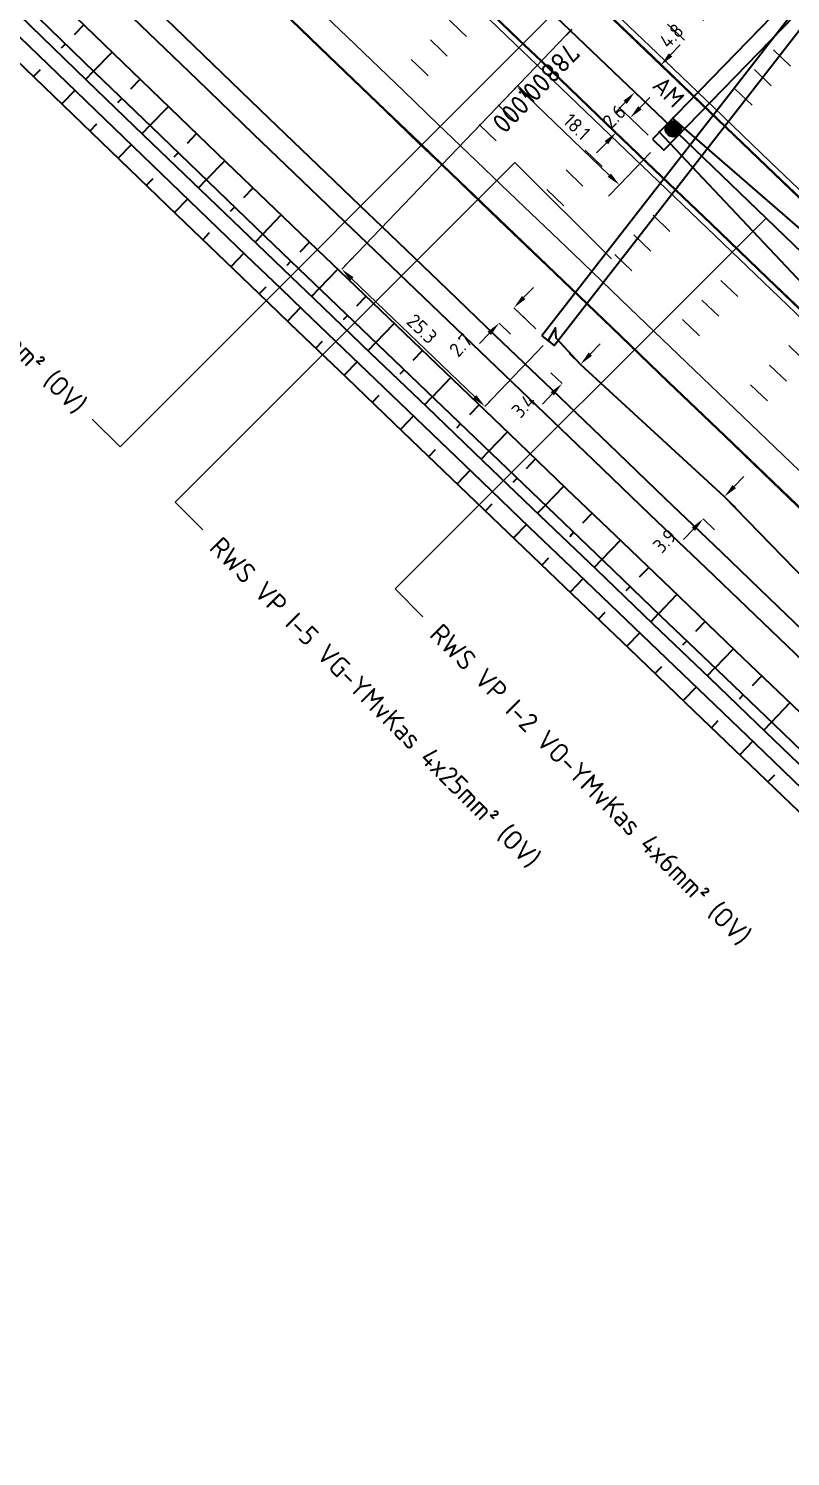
# Model space of a CAD drawing. Header units: metres. Extents: x 134219 to 139080, y 438661 to 444352.
# Drawn here: x 137942.7 to 138040, y 439565.8 to 439748.1 of the extents above; entities that cross this region are included whole.
import ezdxf
from ezdxf.enums import TextEntityAlignment as Align

# ---------------------------------------------------------------- set-up
doc = ezdxf.new("R2010")
doc.units = ezdxf.units.M
doc.linetypes.add('13strp', pattern=[4, 1, -3])
doc.linetypes.add('39strp', pattern=[12, 3, -9])
doc.layers.get('DEFPOINTS').update_dxf_attribs({"color": 193})
for name, color, linetype, lineweight in [('N-WE-KL-ET-T18', 1, 'Continuous', 18), ('N-WE-KL-ET-T25', 7, 'Continuous', 25), ('N-WE-KL-ET_LS_HULPSTUK_MOF-G', 10, 'Continuous', 35), ('N-WE-KL-ET_LS_OV_KABEL-G', 10, 'KL-LS-OV-N', 35), ('N-WE-KL-ET_LS_OV_KABEL-M', 7, 'Continuous', 18), ('N-WE-KL-ET_LS_OV_KABEL-T25', 7, 'Continuous', 25), ('N-WE-KL-ET_LS_OV_MANTELBUIS-G', 10, 'Continuous', 35), ('Utd-geleiderail-nw', 8, 'glm a2ee v014$0$f2m40080', 35), ('Utd-ondergr-nw', 8, '13strp', 35)]:
    doc.layers.add(name, color=color, linetype=linetype, lineweight=lineweight)
doc.layers.add('N-WE-KL-ET_LS_OV_ARMATUUR-T25', color=2, linetype='Continuous')
doc.layers.add('Utd-weg-nw', color=8, linetype='Continuous')
doc.styles.add('alm a2ee v011$0$rtw_iso', font='NLCS-ISO.ttf')
doc.styles.add('ISO25', font='NLCS-ISO.ttf')
doc.styles.add('NLCS-ISO', font='NLCS-ISO.ttf')
doc.styles.add('NLCS_18', font='NLCS-ISO.ttf', dxfattribs={"height": 1.799999952316284})
doc.styles.add('NLCS_25', font='NLCS-ISO.ttf', dxfattribs={"height": 2.5})
doc.linetypes.add('glm a2ee v014$0$f2m40080', pattern='A,2,-1,[160,RTW.shx,S=0.5,R=0,X=0,Y=0],-1', length=4)
doc.linetypes.add('KL-LS-OV-N', pattern='A,4,-1,[103,NLCS.SHX,S=0.75,R=0,X=0,Y=0],-1,4,-1.5,["0V",Standard,S=1,R=0,X=0,Y=-0.5],-3', length=14.5)
doc.dimstyles.new('NLCS_t18_pijl_Dimension_l3_h1', dxfattribs={"dimtxt": 1.799999952316284, "dimasz": 1.8, "dimexe": 2, "dimexo": 2, "dimgap": 0.7, "dimtad": 1, "dimdec": 1, "dimzin": 0, "dimdsep": 46, "dimtxsty": 'NLCS_18', "dimcen": 2.5, "dimdle": 2, "dimclrd": 256, "dimclre": 256, "dimclrt": 256, "dimadec": 1, "dimazin": 0, "dimtfac": 1, "dimtdec": 1, "dimtofl": 0, "dimtmove": 1, "dimatfit": 0, "dimfxl": 0, "dimtolj": 1, "dimtzin": 0, "dimlwd": 18, "dimlwe": 18, "dimarcsym": 0})

# ---------------------------------------------------------------- blocks, each defined once
blk = doc.blocks.new('SKL-ET_HULP_MOF_AFDEKMOF_SO')
at = {"ltscale": 10}
h = blk.add_hatch(color=256, dxfattribs=at)
edge = h.paths.add_edge_path()
edge.add_arc((0, 0), 1, 0, 360)
blk.add_circle((0, 0), 1)
at = {"layer": 'N-WE-KL-ET-T18', "style": 'NLCS-ISO', "flags": 1}
for tag, p in [('OMSCHRIJVING_LEGENDA', (0, -8.430527452961542)), ('LOCATIE', (0, -12.21503754873993)), ('MASTNUMMER', (0, -15.99954764451832)), ('VAN', (0, -19.7840577402967)), ('NAAR', (0, -23.56856783607509)), ('AFTAKKING', (0, -27.35307793185348)), ('VOEDINGSPUNT', (0, -31.13758802763186)), ('GROEPSNUMMER', (0, -34.92209812341025)), ('POSITIE_X', (0, -38.70660821918864)), ('POSITIE_Y', (0, -42.49111831496703)), ('OVERIGE_OPMERKING(EN)_2', (0, -50.06013850646559))]:
    blk.add_attdef(tag, p, '', height=1.8, dxfattribs=at)
at = {"layer": 'N-WE-KL-ET-T18', "style": 'NLCS-ISO'}
blk.add_attdef('OVERIGE_OPMERKING(EN)_1', (0, -46.2756284106872), '', height=1.8, dxfattribs=at)
at = {"layer": 'N-WE-KL-ET-T25', "style": 'NLCS-ISO'}
blk.add_attdef('SOORT_MOF', (0, 2.714740897936281), '', height=2.25, dxfattribs=at)
blk = doc.blocks.new('*D357')
at = {"layer": 'DEFPOINTS', "color": 0, "transparency": 16777216}
for p in [(138005.0628415359, 439740.6453815121), (138018.1579822536, 439728.090807623), (138018.1579822535, 439728.0908076229)]:
    blk.add_point(p, dxfattribs=at)
at = {"layer": 'N-WE-KL-ET_LS_OV_KABEL-M', "lineweight": 18, "transparency": 16777216}
for p, q in [((138005.0628415358, 439740.645381512), (138003.6787398173, 439739.2016840252)), ((138018.1579822535, 439728.0908076229), (138016.7738805351, 439726.6471101361))]:
    blk.add_line(p, q, dxfattribs=at)
at = {"layer": 'N-WE-KL-ET_LS_OV_KABEL-M', "linetype": 'Continuous', "lineweight": 18, "transparency": 16777216}
blk.add_line((138006.3621692738, 439739.3996899654), (138016.8586545155, 439729.3364991694), dxfattribs=at)
at = {"layer": 'N-WE-KL-ET_LS_OV_KABEL-M', "transparency": 16777216}
for points in [[(138006.5697845315, 439739.6162445884), (138006.154554016, 439739.1831353424), (138005.0628415358, 439740.645381512)], [(138017.0662697732, 439729.5530537924), (138016.6510392577, 439729.1199445464), (138018.1579822535, 439728.0908076229)]]:
    blk.add_solid(points, dxfattribs=at)
at = {"layer": 'N-WE-KL-ET_LS_OV_KABEL-M', "transparency": 16777216, "insert": (138012.7176932528, 439735.5230525396), "char_height": 1.799999952316284, "attachment_point": 5, "rotation": 316.20732780246055, "style": 'NLCS_18'}
blk.add_mtext('\\A1;18.1', dxfattribs=at)
blk = doc.blocks.new('*D358')
at = {"layer": 'DEFPOINTS', "color": 0, "transparency": 16777216}
for p in [(138023.4417061117, 439743.3847875062), (138020.1281622566, 439739.9287576731), (138020.1281622565, 439739.9287576732)]:
    blk.add_point(p, dxfattribs=at)
at = {"layer": 'N-WE-KL-ET_LS_OV_KABEL-M', "linetype": 'Continuous', "lineweight": 18, "transparency": 16777216}
for p, q in [((138024.6874326798, 439744.6840816675), (138025.9331592479, 439745.9833758287)), ((138018.8824356883, 439738.629463512), (138017.6367091201, 439737.3301693508))]:
    blk.add_line(p, q, dxfattribs=at)
at = {"layer": 'N-WE-KL-ET_LS_OV_KABEL-M', "lineweight": 18, "transparency": 16777216}
for p, q in [((138023.4417061116, 439743.3847875063), (138021.9980459325, 439744.7689281377)), ((138020.1281622565, 439739.9287576732), (138018.6845020774, 439741.3128983045))]:
    blk.add_line(p, q, dxfattribs=at)
at = {"layer": 'N-WE-KL-ET_LS_OV_KABEL-M', "transparency": 16777216}
for points in [[(138024.4708836529, 439744.8917027622), (138024.9039817066, 439744.4764605728), (138023.4417061116, 439743.3847875063)], [(138018.6658866614, 439738.8370846068), (138019.0989847152, 439738.4218424173), (138020.1281622565, 439739.9287576732)]]:
    blk.add_solid(points, dxfattribs=at)
at = {"layer": 'N-WE-KL-ET_LS_OV_KABEL-M', "transparency": 16777216, "insert": (138024.8128346377, 439747.1267798217), "char_height": 1.799999952316284, "attachment_point": 5, "rotation": 46.205783451482375, "style": 'NLCS_18'}
blk.add_mtext('\\A1;4.8', dxfattribs=at)
blk = doc.blocks.new('*D359')
at = {"layer": 'DEFPOINTS', "color": 0, "transparency": 16777216}
for p in [(137982.7081356299, 439717.3281409489), (138000.984002063, 439699.8067014724), (138000.9840020631, 439699.8067014726)]:
    blk.add_point(p, dxfattribs=at)
at = {"layer": 'N-WE-KL-ET_LS_OV_KABEL-M', "lineweight": 18, "transparency": 16777216}
for p, q in [((137982.7081356301, 439717.3281409491), (137984.0922373485, 439718.7718384358)), ((138000.9840020631, 439699.8067014726), (138002.3681037816, 439701.2503989593))]:
    blk.add_line(p, q, dxfattribs=at)
at = {"layer": 'N-WE-KL-ET_LS_OV_KABEL-M', "linetype": 'Continuous', "lineweight": 18, "transparency": 16777216}
blk.add_line((137984.0074633681, 439716.0824494025), (137999.6846743251, 439701.0523930192), dxfattribs=at)
at = {"layer": 'N-WE-KL-ET_LS_OV_KABEL-M', "transparency": 16777216}
for points in [[(137984.2150786259, 439716.2990040256), (137983.7998481104, 439715.8658947796), (137982.7081356301, 439717.3281409491)], [(137999.8922895829, 439701.2689476422), (137999.4770590673, 439700.8358383962), (138000.9840020631, 439699.8067014726)]]:
    blk.add_solid(points, dxfattribs=at)
at = {"layer": 'N-WE-KL-ET_LS_OV_KABEL-M', "transparency": 16777216, "insert": (137992.9533502049, 439709.722379183), "char_height": 1.799999952316284, "attachment_point": 5, "rotation": 316.20732780236926, "style": 'NLCS_18'}
blk.add_mtext('\\A1;25.3', dxfattribs=at)
blk = doc.blocks.new('*D360')
at = {"layer": 'DEFPOINTS', "color": 0, "transparency": 16777216}
for p in [(138004.6827121765, 439712.4070063757), (138004.6827121765, 439712.4070063757), (138002.7876184309, 439710.4303148933)]:
    blk.add_point(p, dxfattribs=at)
at = {"layer": 'N-WE-KL-ET_LS_OV_KABEL-M', "linetype": 'Continuous', "lineweight": 18, "transparency": 16777216}
for p, q in [((138005.9284037231, 439713.7063341137), (138007.1740952696, 439715.0056618517)), ((138001.5419268843, 439709.1309871553), (138000.2962353378, 439707.8316594171))]:
    blk.add_line(p, q, dxfattribs=at)
at = {"layer": 'N-WE-KL-ET_LS_OV_KABEL-M', "lineweight": 18, "transparency": 16777216}
for p, q in [((138004.6827121765, 439712.4070063757), (138006.1264096632, 439711.0229046573)), ((138002.7876184309, 439710.4303148933), (138004.2313159176, 439709.0462131748))]:
    blk.add_line(p, q, dxfattribs=at)
at = {"layer": 'N-WE-KL-ET_LS_OV_KABEL-M', "transparency": 16777216}
for points in [[(138005.7118491, 439713.9139493714), (138006.144958346, 439713.4987188559), (138004.6827121765, 439712.4070063757)], [(138001.3253722613, 439709.338602413), (138001.7584815073, 439708.9233718974), (138002.7876184309, 439710.4303148933)]]:
    blk.add_solid(points, dxfattribs=at)
at = {"layer": 'N-WE-KL-ET_LS_OV_KABEL-M', "transparency": 16777216, "insert": (137997.9074514942, 439707.6519896172), "char_height": 1.799999952316284, "attachment_point": 5, "rotation": 46.207327802756836, "style": 'NLCS_18'}
blk.add_mtext('\\A1;2.7', dxfattribs=at)
blk = doc.blocks.new('*D361')
at = {"layer": 'DEFPOINTS', "color": 0, "transparency": 16777216}
for p in [(138013.190852381, 439705.1843264301), (138013.190852381, 439705.1843264301), (138010.8288480751, 439702.7206204504)]:
    blk.add_point(p, dxfattribs=at)
at = {"layer": 'N-WE-KL-ET_LS_OV_KABEL-M', "linetype": 'Continuous', "lineweight": 18, "transparency": 16777216}
for p, q in [((138014.4365439276, 439706.4836541681), (138015.6822354741, 439707.7829819061)), ((138009.5831565284, 439701.4212927124), (138008.3374649819, 439700.1219649744))]:
    blk.add_line(p, q, dxfattribs=at)
at = {"layer": 'N-WE-KL-ET_LS_OV_KABEL-M', "lineweight": 18, "transparency": 16777216}
for p, q in [((138013.190852381, 439705.1843264301), (138011.7471548943, 439706.5684281485)), ((138010.828848075, 439702.7206204504), (138009.3851505884, 439704.1047221689))]:
    blk.add_line(p, q, dxfattribs=at)
at = {"layer": 'N-WE-KL-ET_LS_OV_KABEL-M', "transparency": 16777216}
for points in [[(138014.2199893046, 439706.6912694258), (138014.6530985506, 439706.2760389103), (138013.190852381, 439705.1843264301)], [(138009.3666019055, 439701.6289079702), (138009.7997111515, 439701.2136774546), (138010.828848075, 439702.7206204504)]]:
    blk.add_solid(points, dxfattribs=at)
at = {"layer": 'N-WE-KL-ET_LS_OV_KABEL-M', "transparency": 16777216, "insert": (138005.9022129201, 439699.8938261573), "char_height": 1.799999952316284, "attachment_point": 5, "rotation": 46.20732780237082, "style": 'NLCS_18'}
blk.add_mtext('\\A1;3.4', dxfattribs=at)
blk = doc.blocks.new('*D362')
at = {"layer": 'DEFPOINTS', "color": 0, "transparency": 16777216}
for p in [(138031.570077925, 439688.2816318579), (138031.5700779252, 439688.2816318577), (138028.8490365546, 439685.4434296251)]:
    blk.add_point(p, dxfattribs=at)
at = {"layer": 'N-WE-KL-ET_LS_OV_KABEL-M', "linetype": 'Continuous', "lineweight": 18, "transparency": 16777216}
for p, q in [((138032.8157694717, 439689.5809595957), (138034.0614610183, 439690.8802873337)), ((138027.6033450082, 439684.1441018869), (138026.3576534616, 439682.8447741489))]:
    blk.add_line(p, q, dxfattribs=at)
at = {"layer": 'N-WE-KL-ET_LS_OV_KABEL-M', "lineweight": 18, "transparency": 16777216}
for p, q in [((138031.5700779252, 439688.2816318577), (138033.0137754118, 439686.8975301393)), ((138028.8490365547, 439685.4434296249), (138030.2927340414, 439684.0593279065))]:
    blk.add_line(p, q, dxfattribs=at)
at = {"layer": 'N-WE-KL-ET_LS_OV_KABEL-M', "transparency": 16777216}
for points in [[(138032.5992148487, 439689.7885748535), (138033.0323240947, 439689.373344338), (138031.5700779252, 439688.2816318577)], [(138027.3867903852, 439684.3517171447), (138027.8198996312, 439683.9364866292), (138028.8490365547, 439685.4434296249)]]:
    blk.add_solid(points, dxfattribs=at)
at = {"layer": 'N-WE-KL-ET_LS_OV_KABEL-M', "transparency": 16777216, "insert": (138023.9400942811, 439682.6350900218), "char_height": 1.799999952316284, "attachment_point": 5, "rotation": 46.20732780256794, "style": 'NLCS_18'}
blk.add_mtext('\\A1;3.9', dxfattribs=at)
blk = doc.blocks.new('*D370')
at = {"layer": 'DEFPOINTS', "color": 0, "transparency": 16777216}
for p in [(138019.5348802248, 439736.6496902554), (138019.5348802248, 439736.6496902555), (138017.7392304842, 439734.7768256294)]:
    blk.add_point(p, dxfattribs=at)
at = {"layer": 'N-WE-KL-ET_LS_OV_KABEL-M', "linetype": 'Continuous', "lineweight": 18, "transparency": 16777216}
for p, q in [((138020.780606793, 439737.9489844167), (138022.0263333612, 439739.2482785778)), ((138016.493503916, 439733.4775314681), (138015.2477773477, 439732.178237307))]:
    blk.add_line(p, q, dxfattribs=at)
at = {"layer": 'N-WE-KL-ET_LS_OV_KABEL-M', "lineweight": 18, "transparency": 16777216}
for p, q in [((138019.5348802248, 439736.6496902555), (138018.0912200457, 439738.0338308868)), ((138017.7392304842, 439734.7768256294), (138016.2955703051, 439736.1609662607))]:
    blk.add_line(p, q, dxfattribs=at)
at = {"layer": 'N-WE-KL-ET_LS_OV_KABEL-M', "transparency": 16777216}
for points in [[(138020.5640577661, 439738.1566055113), (138020.9971558198, 439737.7413633219), (138019.5348802248, 439736.6496902555)], [(138016.2769548891, 439733.6851525629), (138016.7100529428, 439733.2699103735), (138017.7392304842, 439734.7768256294)]]:
    blk.add_solid(points, dxfattribs=at)
at = {"layer": 'N-WE-KL-ET_LS_OV_KABEL-M', "transparency": 16777216, "insert": (138017.4821272286, 439736.8205704312), "char_height": 1.799999952316284, "attachment_point": 5, "rotation": 46.20578345095152, "style": 'NLCS_18'}
blk.add_mtext('\\A1;2.6', dxfattribs=at)

msp = doc.modelspace()

# ---------------------------------------------------------------- linework, layer by layer
at = {"layer": 'N-WE-KL-ET_LS_OV_KABEL-G', "elevation": 0.784365785494657, "flags": 128}
msp.add_lwpolyline([(137436.9127735991, 440306.7000987518), (137444.2815167297, 440300.3463630312), (137482.439642424, 440263.040692478), (137488.786605234, 440256.891378038), (137491.363320592, 440254.614667081), (137492.379079989, 440253.391935657), (137536.105906477, 440210.839672928), (137584.457693922, 440163.718083991), (137625.42776573, 440123.395590214), (137629.184293711, 440119.990679051), (137630.490462368, 440119.136587594), (137632.386306214, 440116.923658845), (137668.355246838, 440081.706821434), (137675.320294192, 440074.795776486), (137677.353843268, 440073.362858642), (137679.010190796, 440071.166870427), (137703.418007537, 440047.329754605), (137722.05875092, 440029.1739092729), (137723.852870827, 440028.128159944), (137725.242341587, 440026.431918429), (137736.959311724, 440014.828578888), (137746.016237542, 440006.087772918), (137750.749839662, 440001.9220810001), (137767.586514378, 439985.788288996), (137770.242667392, 439982.795340828), (137773.532741522, 439979.72797361), (137775.368525405, 439977.801205323), (137781.940831154, 439971.224896027), (137815.535984992, 439938.781408701), (137858.640287063, 439896.536731265), (137910.21850008, 439846.160616363), (137939.955546078, 439816.954448338), (137949.149473524, 439808.112256905), (137954.688248151, 439802.949915401), (137958.558170315, 439799.288308248), (137959.310381273, 439797.979368001), (137999.997901491, 439759.022768403), (138001.678120771, 439757.818013655), (138004.718813489, 439754.966210571), (138006.301555582, 439753.149514479), (138026.577716013, 439733.761808419), (138047.228304587, 439713.882471956), (138048.954997747, 439712.644385387), (138051.864685636, 439709.960553114), (138053.219477606, 439708.199417463), (138075.646078402, 439687.350355321), (138078.90487159, 439684.053511679), (138080.542715742, 439683.964973477), (138083.791835419, 439681.240668521), (138083.793914033, 439681.2402042421)], dxfattribs=at)
at = {"layer": 'N-WE-KL-ET_LS_OV_KABEL-G', "flags": 128}
msp.add_lwpolyline([(138054.140673229, 439655.103924945), (138054.143680045, 439655.086882214), (138053.607954208, 439665.598048698), (138043.490145607, 439676.032083107), (138031.570077925, 439688.281631858), (138013.190852381, 439705.18432643), (138010.08585728, 439708.512997366), (138010.005093612, 439709.854306036), (138010.001774612, 439709.862166903), (138009.05, 439708.22)], dxfattribs=at)
at = {"layer": 'N-WE-KL-ET_LS_OV_KABEL-M'}
for points in [[(138011.3721, 439747.2263), (137982.70813563, 439717.328140949)], [(138021.8176277399, 439734.4609903967), (138019.5348802248, 439736.6496902554)], [(138007.5017563497, 439709.704332221), (138004.6827121764, 439712.4070063757)], [(138008.4369155162, 439707.5805177158), (138000.9840020631, 439699.8067014726)]]:
    msp.add_lwpolyline(points, dxfattribs=at)
at = {"layer": 'N-WE-KL-ET_LS_OV_KABEL-M', "elevation": -0.3205124442176059}
msp.add_lwpolyline([(138022.1159793031, 439732.219225583), (138018.1579822535, 439728.0908076229)], dxfattribs=at)
at = {"layer": 'N-WE-KL-ET_LS_OV_KABEL-T25'}
for p, q in [((137954.3897904796, 439694.6402373876), (138009.6753395472, 439749.9235619102)), ((138004.7995841651, 439730.9722082936), (137961.4276876841, 439687.6020569853)), ((138017.1368482481, 439718.6344477713), (138004.7995841651, 439730.9722082936)), ((138036.8789466796, 439723.8453050869), (137989.5399139017, 439676.508177109)), ((137954.3897904796, 439694.6402373876), (137950.854327706, 439698.1758424246)), ((137964.9631504574, 439684.0664519482), (137961.4276876842, 439687.6020569852)), ((137993.0753766751, 439672.9725720719), (137989.5399139019, 439676.5081771089))]:
    msp.add_line(p, q, dxfattribs=at)
at = {"layer": 'N-WE-KL-ET_LS_OV_MANTELBUIS-G', "linetype": 'Continuous'}
for points in [[(138008.260160025, 439708.8333129819), (138009.839839975, 439707.606687018), (138049.820826154, 439759.0952125391), (138048.241146204, 439760.321838503)], [(138022.3761453032, 439733.9355364422), (138023.8098059735, 439732.5410411635), (138049.6174188051, 439759.0734791536), (138048.1837581348, 439760.4679744323)]]:
    msp.add_lwpolyline(points, close=True, dxfattribs=at)
at = {"layer": 'Utd-geleiderail-nw', "linetype": 'Continuous', "flags": 128}
for points in [[(138024.8390618607, 439736.6682108749), (138075.4474089974, 439692.7762352597), (138100.5805739704, 439668.6768481927)], [(138023.1480503198, 439734.9470069178), (138069.1458749223, 439686.2043878079), (138094.2790398952, 439662.1050007409)]]:
    msp.add_lwpolyline(points, dxfattribs=at)
at = {"layer": 'Utd-ondergr-nw', "color": 7, "linetype": 'Continuous'}
msp.add_line((138012.0642, 439747.9482), (138011.3721, 439747.2263), dxfattribs=at)
at = {"layer": 'Utd-ondergr-nw', "linetype": 'Continuous', "flags": 128}
for points in [[(137936.2812210598, 439827.7864021384), (137943.4427011292, 439820.8069176865), (137950.6041811987, 439813.8274332345), (137953.6624108733, 439810.8469227455), (137957.7646929083, 439806.8511833692), (137964.9299652549, 439799.8829776893), (137972.1022022233, 439792.9219407646), (137979.2813966413, 439785.9680795562), (137986.4675413299, 439779.021401018), (137993.6606291027, 439772.0819120966), (138000.8606527668, 439765.1496197316), (138008.067605122, 439758.2245308551), (138012.4134336671, 439754.0553595753), (138015.2824101922, 439751.3046658621), (138022.5007110875, 439744.3839627053), (138029.7190119829, 439737.4632595486), (138036.9373128782, 439730.5425563918), (138044.1556137736, 439723.6218532351), (138051.3739146689, 439716.7011500783), (138058.5922155643, 439709.7804469215), (138065.538386516, 439703.1206542737)], [(137936.2323646686, 439827.7362717779), (137943.3938447381, 439820.756787326), (137950.5553248075, 439813.7773028741), (137953.6135544821, 439810.796792385), (137957.7158652479, 439806.8010250241), (137964.8811877772, 439799.8327705416), (137972.0534749772, 439792.8716848646), (137979.2327196755, 439785.9177749541), (137986.4189146929, 439778.9710477641), (137993.6120528434, 439772.0315102413), (138000.8121269336, 439765.0991693252), (138008.0191297635, 439758.1740319481), (138012.364988745, 439754.004831469), (138015.23396527, 439751.2541377558), (138022.4522661654, 439744.333434599), (138029.6705670608, 439737.4127314423), (138036.8888679561, 439730.4920282855), (138044.1071688515, 439723.5713251288), (138051.3254697468, 439716.650621972), (138058.5437706422, 439709.7299188153), (138065.4899415938, 439703.0701261674)], [(137942.5698774373, 439762.4631383502), (137949.7795454188, 439755.4797600514), (137956.9961931727, 439748.503594911), (137964.2198134823, 439741.5346499053), (137971.4503991239, 439734.5729320032), (137978.6879428668, 439727.6184481662), (137983.0522181727, 439723.4315799837), (137985.9211946977, 439720.6808862705), (137993.1394955931, 439713.7601831137), (138000.3577964884, 439706.839479957), (138007.5760973838, 439699.9187768002), (138014.7943982792, 439692.9980736434), (138022.0126991745, 439686.0773704866), (138029.2310000699, 439679.1566673299), (138036.4493009652, 439672.2359641731), (138043.6676018606, 439665.3152610163), (138047.8657742339, 439661.2901718412)], [(137939.0893598577, 439758.8734312064), (137946.302619286, 439751.8865741855), (137953.5228619637, 439744.9069339161), (137960.7500806703, 439737.9345173781), (137967.9842681786, 439730.9693315438), (137975.2254172546, 439724.0113833783), (137979.5918665943, 439719.822429536), (137982.4608431194, 439717.0717358228), (137989.6791440147, 439710.151032666), (137996.8974449101, 439703.2303295092), (138004.1157458054, 439696.3096263524), (138011.3340467008, 439689.3889231957), (138018.5523475962, 439682.4682200389), (138025.7706484915, 439675.5475168822), (138032.9889493869, 439668.6268137254), (138040.2072502822, 439661.7061105686), (138047.4255511776, 439654.7854074119), (138049.3827901507, 439652.6162142343)], [(137935.7307099883, 439755.4094149634), (137942.9474351117, 439748.4192010252), (137950.1711468394, 439741.4362073059), (137957.4018379479, 439734.4604407887), (137964.6395012064, 439727.4919084493), (137971.8841293773, 439720.530617256), (137976.2526766287, 439716.3396507818), (137979.1216531538, 439713.5889570686), (137986.3399540491, 439706.6682539118), (137993.5582549445, 439699.7475507551), (138000.7765558398, 439692.8268475983), (138007.9948567352, 439685.9061444416), (138015.2131576306, 439678.9854412848), (138022.4314585259, 439672.064738128), (138029.6497594213, 439665.1440349713), (138036.8680603166, 439658.2233318145), (138044.086361212, 439651.3026286577), (138051.3046621073, 439644.3819255009)], [(137936.7226079036, 439756.4324303487), (137943.9383095158, 439749.4432077966), (137951.1609967415, 439742.4612044396), (137958.3906623581, 439735.4864272596), (137965.6272991358, 439728.5188832315), (137972.8708998383, 439721.5585793225), (137977.238827521, 439717.3682072316), (137980.1078040461, 439714.6175135184), (137987.3261049414, 439707.6968103616), (137994.5444058368, 439700.7761072048), (138001.7627067321, 439693.8554040481), (138008.9810076275, 439686.9347008913), (138016.1993085229, 439680.0139977345), (138023.4176094182, 439673.0932945778), (138030.6359103136, 439666.172591421), (138037.8542112089, 439659.2518882642), (138045.0725121043, 439652.3311851075), (138051.7891217089, 439644.8872173905)], [(137973.7998784868, 439751.474753511), (137981.0205192364, 439744.5226107022), (137988.2481085173, 439737.577692009), (137992.6063812324, 439733.3965824127), (137995.4753577574, 439730.6458886995), (138002.6936586528, 439723.7251855427), (138009.9119595481, 439716.804482386), (138017.1302604435, 439709.8837792292), (138024.3485613388, 439702.9630760725), (138031.5668622342, 439696.0423729157), (138038.7851631296, 439689.1216697589), (138046.0034640249, 439682.2009666021)], [(137973.8484547462, 439751.5251553663), (137981.0690450696, 439744.5730611086), (137988.296583876, 439737.6281909161), (137992.6548261545, 439733.447110519), (137995.5238026795, 439730.6964168058), (138002.7421035749, 439723.775713649), (138009.9604044702, 439716.8550104923), (138017.1787053656, 439709.9343073355), (138024.397006261, 439703.0136041787), (138031.6153071563, 439696.0929010219), (138038.8336080517, 439689.1721978652), (138046.051908947, 439682.2514947084)], [(137958.9587581541, 439750.5358459385), (137966.1803452316, 439743.5688624813), (137973.4088956807, 439736.6091040935), (137980.6444022728, 439729.6565777347), (137985.0074491662, 439725.4708880296), (137987.8764256913, 439722.7201943164), (137995.0947265866, 439715.7994911596), (138002.313027482, 439708.8787880029), (138009.5313283773, 439701.9580848461), (138016.7496292727, 439695.0373816894), (138023.9679301681, 439688.1166785326), (138031.1862310634, 439681.1959753758), (138038.4045319588, 439674.275272219), (138045.6228328541, 439667.3545690622)], [(138000.9348023607, 439750.793977392), (138005.2851094157, 439746.6205096531), (138008.1540859407, 439743.8698159399), (138015.3723868361, 439736.9491127831), (138022.5906877314, 439730.0284096264), (138029.8089886268, 439723.1077064696), (138037.0272895221, 439716.1870033129), (138044.2455904175, 439709.2663001561)], [(138000.9832777193, 439750.844476299), (138005.3335543378, 439746.6710377594), (138008.2025308628, 439743.9203440462), (138015.4208317582, 439736.9996408894), (138022.6391326535, 439730.0789377327), (138029.8574335489, 439723.1582345759), (138037.0757344443, 439716.2375314191), (138044.2940353396, 439709.3168282624)], [(137948.5974644499, 439747.3037561037), (137949.779030833, 439748.5260081893)], [(137941.5566646585, 439746.9819266788), (137948.7818143558, 439739.9975429079), (137956.0139448231, 439733.0203877778), (137963.2530488283, 439726.0504682656), (137970.4991191324, 439719.0877913408), (137974.8685359973, 439714.8959906027), (137977.7375125224, 439712.1452968895), (137984.9558134178, 439705.2245937327), (137992.1741143131, 439698.303890576), (137999.3924152085, 439691.3831874192), (138006.6107161038, 439684.4624842625), (138013.8290169992, 439677.5417811057), (138021.0473178946, 439670.6210779489), (138028.2656187899, 439663.7003747922), (138035.4839196853, 439656.7796716354), (138042.7022205806, 439649.8589684786), (138049.920521476, 439642.9382653218)], [(137946.9165540144, 439745.5732772935), (137947.4117448718, 439746.0855188149)], [(137939.8878235568, 439745.2572836953), (137947.1146987312, 439738.271231946), (137954.3485563428, 439731.2924105636), (137961.5893891576, 439724.3208265271), (137968.8371899349, 439717.3564868079), (137973.207650284, 439713.1636850031), (137976.0766268091, 439710.4129912899), (137983.2949277044, 439703.4922881331), (137990.5132285998, 439696.5715849764), (137997.7315294952, 439689.6508818196), (138004.9498303905, 439682.7301786629), (138012.1681312859, 439675.8094755061), (138019.3864321812, 439668.8887723493), (138026.6047330766, 439661.9680691925), (138033.8230339719, 439655.0473660358), (138041.0413348673, 439648.126662879), (138048.2596357627, 439641.2059597222)], [(137951.0108217622, 439742.606375091), (137953.3727378123, 439745.0520554333)], [(137944.1844559167, 439742.7727657466), (137943.3504487312, 439741.9100446641)], [(137950.0162868514, 439741.585906846), (137951.0061587162, 439742.6108827488)], [(137955.7894228681, 439740.3581201817), (137956.9697719713, 439741.5815478557)], [(137948.6125284746, 439740.1611876228), (137946.9453724224, 439738.4349157411)], [(137954.1092151008, 439738.6269537114), (137954.6038958728, 439739.1396878485)], [(137958.2074707838, 439735.6631602484), (137960.5669510976, 439738.1111905512)], [(137951.3767543983, 439735.8267643822), (137950.5436059262, 439734.9632139927)], [(137957.2129313463, 439734.6426873163), (137958.2017825482, 439735.66864794)], [(137955.8074407368, 439733.2196113748), (137954.1420029399, 439731.4916817384)], [(137962.9882916344, 439733.4196468079), (137964.167422288, 439734.6442488581)], [(137961.3087862305, 439731.6877923514), (137961.8029564272, 439732.2010185962)], [(137965.4110277247, 439728.7271126377), (137967.7680699652, 439731.1774904742)], [(137958.5759595499, 439728.8879217113), (137957.7436706157, 439728.0235428694)], [(137964.4164827764, 439727.706633988), (137965.4043123353, 439728.7335783169)], [(137970.1940636155, 439726.4883428575), (137971.3719746511, 439727.7141180703)], [(137963.0092552457, 439726.2851964374), (137961.3455373539, 439724.5556107551)], [(137968.515260272, 439724.7558000872), (137969.0089194038, 439725.2695179314)], [(137972.6214854471, 439721.7982391316), (137974.9760872794, 439724.2509620729)], [(137965.7820642465, 439721.9562446011), (137964.9506356741, 439721.0910381624)], [(137971.6269340059, 439720.7777537316), (137972.6137409439, 439721.8056807477)], [(137977.406152194, 439719.5634896306), (137978.5829031295, 439720.7903787903)], [(137970.2179648765, 439719.3579496704), (137968.5559685348, 439717.6267096557)], [(137975.7280165977, 439717.8302936925), (137976.2211893655, 439718.3444785518)], [(137979.8382600052, 439714.8759447367), (137982.1912731296, 439717.3301919201)], [(137972.9944684309, 439715.031039328), (137972.1638598703, 439714.1650454963)], [(137978.843700147, 439713.8554505661), (137979.8298399578, 439714.8840176405)], [(137984.6239299886, 439712.6427043114), (137985.8004495253, 439713.8698154635)], [(137977.4335747088, 439712.4367038864), (137975.7727086861, 439710.7043794079)], [(137982.94592604, 439710.9093772133), (137983.4390014861, 439711.4236554382)], [(137987.0565608997, 439707.9552415808), (137989.4095999729, 439710.4094638852)], [(137980.2123019896, 439708.1101806301), (137979.381859133, 439707.2440278303)], [(137986.0620010415, 439706.9347474101), (137987.0481519339, 439707.9633038598)], [(137991.842230884, 439705.7220011546), (137993.0187504206, 439706.9491123068)], [(137984.651895294, 439705.5159818516), (137982.9910095806, 439703.7836762519)], [(137990.1642269354, 439703.9886740566), (137990.6573023815, 439704.5029522814)], [(137994.274861795, 439701.034538424), (137996.6279008683, 439703.4887607284)], [(137987.430602885, 439701.1894774734), (137986.6001600283, 439700.3233246736)], [(137993.2803019369, 439700.0140442533), (137994.2664528292, 439701.0426007031)], [(137991.8701961893, 439698.5952786948), (137990.209310476, 439696.8629730952)], [(137999.0605317793, 439698.8012979978), (138000.237051316, 439700.02840915)], [(137997.3825278307, 439697.0679708999), (137997.8756032769, 439697.5822491247)], [(138001.4931626904, 439694.1138352673), (138003.8462017636, 439696.5680575717)], [(137994.6489037803, 439694.2687743166), (137993.8184609237, 439693.4026215168)], [(138000.4986028323, 439693.0933410965), (138001.4847537246, 439694.1218975463)], [(138006.2788326747, 439691.8805948411), (138007.4553522113, 439693.1077059933)], [(137999.0884970847, 439691.674575538), (137997.4276113713, 439689.9422699384)], [(138004.6008287261, 439690.147267743), (138005.0939041722, 439690.6615459679)], [(138008.7114635858, 439687.1931321105), (138011.0645026591, 439689.6473544149)], [(138001.8672046757, 439687.3480711599), (138001.036761819, 439686.48191836)], [(138007.7169037276, 439686.1726379398), (138008.7030546199, 439687.2011943895)], [(138013.4971335701, 439684.9598916843), (138014.6736531067, 439686.1870028365)], [(138006.30679798, 439684.7538723813), (138004.6459122667, 439683.0215667817)], [(138011.8191296214, 439683.2265645863), (138012.3122050676, 439683.7408428112)], [(138015.9297644811, 439680.2724289537), (138018.2828035543, 439682.7266512581)], [(138009.0855055711, 439680.4273680031), (138008.2550627144, 439679.5612152033)], [(138014.935204623, 439679.251934783), (138015.9213555153, 439680.2804912328)], [(138020.7154344654, 439678.0391885275), (138021.8919540021, 439679.2662996798)], [(138013.5250988754, 439677.8331692245), (138011.864213162, 439676.1008636249)], [(138019.0374305168, 439676.3058614295), (138019.530505963, 439676.8201396544)], [(138023.1480653765, 439673.3517257969), (138025.5011044498, 439675.8059481013)], [(138016.3038064664, 439673.5066648463), (138015.4733636098, 439672.6405120465)], [(138022.1535055183, 439672.3312316263), (138023.1396564106, 439673.359788076)], [(138027.9337353608, 439671.1184853708), (138029.1102548974, 439672.345596523)], [(138020.7433997708, 439670.9124660678), (138019.0825140574, 439669.1801604682)], [(138026.2557314122, 439669.3851582728), (138026.7488068583, 439669.8994364977)], [(138030.3663662718, 439666.4310226401), (138032.7194053451, 439668.8852449445)], [(138023.5221073618, 439666.5859616895), (138022.6916645051, 439665.7198088897)], [(138029.3718064137, 439665.4105284695), (138030.357957306, 439666.4390849192)], [(138027.9617006661, 439663.991762911), (138026.3008149528, 439662.2594573114)], [(138035.1520362561, 439664.197782214), (138036.3285557928, 439665.4248933662)], [(138033.4740323075, 439662.464455116), (138033.9671077536, 439662.9787333409)], [(138037.5846671672, 439659.5103194834), (138039.9377062404, 439661.9645417878)], [(138030.7404082571, 439659.6652585328), (138029.9099654004, 439658.799105733)], [(138036.590107309, 439658.4898253127), (138037.5762582013, 439659.5183817625)], [(138035.1800015615, 439657.0710597542), (138033.5191158481, 439655.3387541546)], [(138037.9587091525, 439652.744555376), (138037.1282662958, 439651.8784025762)]]:
    msp.add_lwpolyline(points, dxfattribs=at)
at = {"layer": 'Utd-weg-nw', "linetype": '39strp', "flags": 128}
for points in [[(137358.5523287703, 440406.6122567043), (137364.0881528639, 440401.2171152229), (137371.2496329334, 440394.237630771), (137378.4111130028, 440387.2581463191), (137385.5725930723, 440380.2786618671), (137392.7340731418, 440373.2991774152), (137399.8955532112, 440366.3196929633), (137407.0570332807, 440359.3402085114), (137414.2185133501, 440352.3607240595), (137421.3799934196, 440345.3812396075), (137428.5414734891, 440338.4017551556), (137435.7029535585, 440331.4222707037), (137442.864433628, 440324.4427862518), (137450.0259136975, 440317.4633017998), (137457.1873937669, 440310.4838173479), (137464.3488738364, 440303.504332896), (137471.5103539058, 440296.524848444), (137478.6718339753, 440289.5453639921), (137485.8333140448, 440282.5658795402), (137492.9947941142, 440275.5863950882), (137500.1562741837, 440268.6069106364), (137507.3177542532, 440261.6274261844), (137514.4792343226, 440254.6479417325), (137521.6407143921, 440247.6684572806), (137528.8021944615, 440240.6889728286), (137535.963674531, 440233.7094883767), (137543.1251546005, 440226.7300039248), (137550.2866346699, 440219.7505194729), (137557.4481147394, 440212.7710350209), (137564.6095948089, 440205.791550569), (137568.8348680499, 440201.6736547424), (137571.7710748783, 440198.8120661171), (137578.9325549478, 440191.8325816651), (137586.0940350172, 440184.8530972132), (137593.2555150867, 440177.8736127613), (137600.4169951562, 440170.8941283094), (137607.5784752257, 440163.9146438575), (137614.7399552951, 440156.9351594055), (137621.9014353646, 440149.9556749536), (137629.062915434, 440142.9761905016), (137636.2243955035, 440135.9967060498), (137643.385875573, 440129.0172215978), (137650.5473556424, 440122.0377371459), (137657.7088357119, 440115.058252694), (137664.8703157814, 440108.078768242), (137672.0317958508, 440101.0992837901), (137679.1932759203, 440094.1197993382), (137686.3547559897, 440087.1403148862), (137693.5162360592, 440080.1608304344), (137700.6777161287, 440073.1813459824), (137707.8391961982, 440066.2018615305), (137715.0006762676, 440059.2223770785), (137715.5735946732, 440058.6640183224), (137722.1621563371, 440052.2428926266), (137729.3236364065, 440045.2634081747), (137736.485116476, 440038.2839237228), (137743.6465965455, 440031.3044392709), (137750.8080766149, 440024.3249548189), (137757.9695566844, 440017.345470367), (137765.1310367539, 440010.3659859151), (137772.2925168233, 440003.3865014631), (137779.4539968928, 439996.4070170112), (137786.6154769622, 439989.4275325593), (137793.7769570317, 439982.4480481074), (137800.9384371012, 439975.4685636554), (137808.0999171706, 439968.4890792035), (137815.2613972401, 439961.5095947516), (137822.4228773096, 439954.5301102996), (137829.584357379, 439947.5506258478), (137836.7458374485, 439940.5711413958), (137843.907317518, 439933.5916569439), (137851.0687975874, 439926.612172492), (137858.2302776569, 439919.63268804), (137865.3917577263, 439912.6532035881), (137872.5532377958, 439905.6737191362), (137879.7147178653, 439898.6942346842), (137886.8761979347, 439891.7147502323), (137894.0376780042, 439884.7352657804), (137901.1991580737, 439877.7557813285), (137908.3606381431, 439870.7762968765), (137915.5221182126, 439863.7968124246), (137922.683598282, 439856.8173279727), (137929.8450783515, 439849.8378435208), (137935.2878032043, 439844.5334353373), (137937.006558421, 439842.8583590689), (137944.1680384904, 439835.8788746169), (137951.3295185599, 439828.899390165), (137958.4909986294, 439821.9199057131), (137961.5492283039, 439818.939395224), (137965.6468723718, 439814.9481733597), (137972.8040437885, 439807.9878458094), (137979.9681719532, 439801.0346789095), (137987.1392497014, 439794.0886796132), (137994.3172698624, 439787.1498548665), (138001.5022252579, 439780.2182116081), (138008.694108703, 439773.2937567698), (138015.8929130058, 439766.3764972758), (138020.2338282343, 439762.2120395871), (138023.1028047593, 439759.4613458739), (138030.3211056547, 439752.5406427172), (138037.5394065501, 439745.6199395604), (138044.7577074454, 439738.6992364036), (138051.9760083408, 439731.7785332469), (138059.1943092361, 439724.8578300901), (138066.4126101315, 439717.9371269334), (138073.3587810831, 439711.2773342855)], [(137356.1095092121, 440404.10573868), (137361.6453333057, 440398.7105971986), (137368.8068133752, 440391.7311127467), (137375.9682934447, 440384.7516282948), (137383.1297735141, 440377.7721438428), (137390.2912535836, 440370.7926593909), (137397.452733653, 440363.813174939), (137404.6142137225, 440356.8336904871), (137411.775693792, 440349.8542060351), (137418.9371738614, 440342.8747215832), (137426.0986539309, 440335.8952371313), (137433.2601340004, 440328.9157526793), (137440.4216140698, 440321.9362682275), (137447.5830941393, 440314.9567837755), (137454.7445742087, 440307.9772993236), (137461.9060542782, 440300.9978148717), (137469.0675343477, 440294.0183304197), (137476.2290144171, 440287.0388459678), (137483.3904944866, 440280.0593615159), (137490.5519745561, 440273.0798770639), (137497.7134546255, 440266.100392612), (137504.874934695, 440259.1209081601), (137512.0364147644, 440252.1414237082), (137519.1978948339, 440245.1619392562), (137526.3593749034, 440238.1824548043), (137533.5208549729, 440231.2029703524), (137540.6823350423, 440224.2234859005), (137547.8438151118, 440217.2440014486), (137555.0052951812, 440210.2645169966), (137562.1667752507, 440203.2850325447), (137566.3920484917, 440199.1671367181), (137569.3282553202, 440196.3055480928), (137576.4897353896, 440189.3260636408), (137583.6512154591, 440182.3465791889), (137590.8126955286, 440175.367094737), (137597.974175598, 440168.3876102851), (137605.1356556675, 440161.4081258331), (137612.2971357369, 440154.4286413812), (137619.4586158064, 440147.4491569293), (137626.6200958759, 440140.4696724773), (137633.7815759454, 440133.4901880255), (137640.9430560148, 440126.5107035735), (137648.1045360843, 440119.5312191216), (137655.2660161537, 440112.5517346697), (137662.4274962232, 440105.5722502177), (137669.5889762927, 440098.5927657658), (137676.7504563621, 440091.6132813139), (137683.9119364316, 440084.6337968619), (137691.0734165011, 440077.65431241), (137698.2348965705, 440070.6748279581), (137705.39637664, 440063.6953435062), (137712.5578567094, 440056.7158590542), (137713.130775115, 440056.1575002981), (137719.7193367789, 440049.7363746023), (137726.8808168484, 440042.7568901504), (137734.0422969178, 440035.7774056985), (137741.2037769873, 440028.7979212466), (137748.3652570568, 440021.8184367946), (137755.5267371262, 440014.8389523427), (137762.6882171957, 440007.8594678908), (137769.8496972651, 440000.8799834388), (137777.0111773346, 439993.9004989869), (137784.1726574041, 439986.9210145349), (137791.3341374735, 439979.9415300831), (137798.495617543, 439972.9620456311), (137805.6570976124, 439965.9825611792), (137812.8185776819, 439959.0030767273), (137819.9800577514, 439952.0235922753), (137827.1415378208, 439945.0441078235), (137834.3030178903, 439938.0646233715), (137841.4644979598, 439931.0851389196), (137848.6259780292, 439924.1056544677), (137855.7874580987, 439917.1261700157), (137862.9489381682, 439910.1466855638), (137870.1104182376, 439903.1672011118), (137877.2718983071, 439896.1877166599), (137884.4333783766, 439889.208232208), (137891.594858446, 439882.2287477561), (137898.7563385155, 439875.2492633042), (137905.9178185849, 439868.2697788522), (137913.0792986544, 439861.2902944003), (137920.2407787239, 439854.3108099484), (137927.4022587933, 439847.3313254965), (137932.8449836462, 439842.026917313), (137934.5637388628, 439840.3518410446), (137941.7252189323, 439833.3723565926), (137948.8866990017, 439826.3928721407), (137956.0481790712, 439819.4133876887), (137959.1064087458, 439816.4328771997), (137963.2054893521, 439812.440256106), (137970.3651699064, 439805.4774884271), (137977.5318096475, 439798.5218839089), (137984.7054014085, 439791.5734495071), (137991.885938016, 439784.6321921701), (137999.0734122895, 439777.6981188391), (138006.2678170413, 439770.7712364483), (138013.4691450772, 439763.8515519243), (138017.8115821294, 439759.6856342737), (138020.6805586545, 439756.9349405605), (138027.8988595498, 439750.0142374038), (138035.1171604452, 439743.093534247), (138042.3354613405, 439736.1728310902), (138049.5537622359, 439729.2521279335), (138056.7720631312, 439722.3314247767), (138063.9903640266, 439715.41072162), (138070.9365349782, 439708.7509289721)], [(137353.6666896539, 440401.5992206557), (137359.2025137476, 440396.2040791743), (137366.363993817, 440389.2245947224), (137373.5254738865, 440382.2451102705), (137380.6869539559, 440375.2656258185), (137387.8484340254, 440368.2861413666), (137395.0099140949, 440361.3066569147), (137402.1713941643, 440354.3271724628), (137409.3328742338, 440347.3476880108), (137416.4943543033, 440340.3682035589), (137423.6558343727, 440333.388719107), (137430.8173144422, 440326.409234655), (137437.9787945116, 440319.4297502032), (137445.1402745811, 440312.4502657512), (137452.3017546506, 440305.4707812993), (137459.4632347201, 440298.4912968474), (137466.6247147895, 440291.5118123954), (137473.786194859, 440284.5323279435), (137480.9476749284, 440277.5528434915), (137488.1091549979, 440270.5733590396), (137495.2706350674, 440263.5938745877), (137502.4321151368, 440256.6143901358), (137509.5935952063, 440249.6349056839), (137516.7550752758, 440242.6554212319), (137523.9165553452, 440235.67593678), (137531.0780354147, 440228.6964523281), (137538.2395154841, 440221.7169678762), (137545.4009955536, 440214.7374834243), (137552.5624756231, 440207.7579989723), (137559.7239556925, 440200.7785145204), (137563.9492289335, 440196.6606186937), (137566.885435762, 440193.7990300684), (137574.0469158315, 440186.8195456165), (137581.2083959009, 440179.8400611646), (137588.3698759704, 440172.8605767126), (137595.5313560399, 440165.8810922608), (137602.6928361093, 440158.9016078088), (137609.8543161788, 440151.9221233569), (137617.0157962482, 440144.942638905), (137624.1772763177, 440137.963154453), (137631.3387563872, 440130.9836700012), (137638.5002364566, 440124.0041855492), (137645.6617165261, 440117.0247010973), (137652.8231965956, 440110.0452166453), (137659.984676665, 440103.0657321934), (137667.1461567345, 440096.0862477415), (137674.3076368039, 440089.1067632895), (137681.4691168734, 440082.1272788376), (137688.6305969429, 440075.1477943857), (137695.7920770123, 440068.1683099338), (137702.9535570818, 440061.1888254819), (137710.1150371513, 440054.2093410299), (137710.6879555568, 440053.6509822737), (137717.2765172207, 440047.229856578), (137724.4379972902, 440040.2503721261), (137731.5994773596, 440033.2708876742), (137738.7609574291, 440026.2914032222), (137745.9224374986, 440019.3119187703), (137753.083917568, 440012.3324343184), (137760.2453976375, 440005.3529498664), (137767.406877707, 439998.3734654145), (137774.5683577764, 439991.3939809626), (137781.7298378459, 439984.4144965106), (137788.8913179153, 439977.4350120588), (137796.0527979848, 439970.4555276068), (137803.2142780543, 439963.4760431549), (137810.3757581238, 439956.496558703), (137817.5372381932, 439949.517074251), (137824.6987182627, 439942.5375897991), (137831.8601983321, 439935.5581053472), (137839.0216784016, 439928.5786208953), (137846.1831584711, 439921.5991364433), (137853.3446385405, 439914.6196519914), (137860.50611861, 439907.6401675395), (137867.6675986795, 439900.6606830875), (137874.8290787489, 439893.6811986356), (137881.9905588184, 439886.7017141837), (137889.1520388878, 439879.7222297318), (137896.3135189573, 439872.7427452799), (137903.4749990268, 439865.7632608279), (137910.6364790963, 439858.783776376), (137917.7979591657, 439851.8042919241), (137924.9594392352, 439844.8248074722), (137930.402164088, 439839.5203992887), (137932.1209193046, 439837.8453230202), (137939.2823993741, 439830.8658385683), (137946.4438794436, 439823.8863541164), (137953.605359513, 439816.9068696644), (137956.6635891876, 439813.9263591754), (137960.7641063325, 439809.9323388523), (137967.9262960243, 439802.9671310447), (137975.0954473418, 439796.0090889083), (137982.2715531155, 439789.0582194009), (137989.4546061697, 439782.1145294736), (137996.6445993211, 439775.1780260701), (138003.8415253797, 439768.2487161267), (138011.0453771486, 439761.3266065727), (138015.3893360245, 439757.1592289603), (138018.2583125496, 439754.4085352471), (138025.4766134449, 439747.4878320904), (138032.6949143403, 439740.5671289336), (138039.9132152356, 439733.6464257768), (138047.131516131, 439726.7257226201), (138054.3498170263, 439719.8050194633), (138061.5681179217, 439712.8843163066), (138068.5142888734, 439706.2245236587)], [(137875.9608132737, 439866.1870324005), (137883.1222933432, 439859.2075479485), (137890.2837734126, 439852.2280634966), (137897.4452534821, 439845.2485790447), (137904.6067335515, 439838.2690945927), (137911.768213621, 439831.2896101408), (137917.2109384738, 439825.9852019573), (137918.9296936905, 439824.3101256889), (137926.0911737599, 439817.330641237), (137933.2526538294, 439810.351156785), (137940.4141338989, 439803.3716723331), (137943.4723635734, 439800.391161844), (137947.5806380263, 439796.3895856823), (137954.7563770609, 439789.4112011801), (137961.9390908908, 439782.4399959047), (137969.1287723336, 439775.4759768278), (137976.3254141994, 439768.5191509129), (137983.5290092917, 439761.5695251172), (137990.7395504068, 439754.6271063903), (137997.9570303342, 439747.6919016744), (138002.3092070582, 439743.5166402681), (138005.1781835833, 439740.7659465549), (138012.3964844787, 439733.8452433981), (138019.614785374, 439726.9245402414), (138026.8330862694, 439720.0038370846), (138034.0513871647, 439713.0831339278), (138041.2696880601, 439706.162430771), (138048.4879889555, 439699.2417276143), (138055.7062898508, 439692.3210244575), (138062.9245907462, 439685.4003213007), (138070.1428916415, 439678.479618144), (138077.3611925369, 439671.5589149872), (138084.5794934322, 439664.6382118305), (138091.7977943276, 439657.7175086737), (138099.016095223, 439650.7968055169), (138106.2343961183, 439643.8761023601), (138113.4526970137, 439636.9553992034), (138120.670997909, 439630.0346960466), (138127.8892988044, 439623.1139928899), (138135.1075996998, 439616.1932897331), (138142.3259005951, 439609.2725865763), (138149.5442014905, 439602.3518834196), (138156.7625023858, 439595.4311802628), (138163.9808032812, 439588.510477106), (138171.1991041765, 439581.5897739492), (138178.4174050719, 439574.6690707925), (138185.6357059673, 439567.7483676357), (138192.8540068626, 439560.827664479), (138200.072307758, 439553.9069613222), (138207.2906086533, 439546.9862581654)], [(137873.5179937155, 439863.6805143761), (137880.679473785, 439856.7010299242), (137887.8409538544, 439849.7215454723), (137895.0024339239, 439842.7420610203), (137902.1639139934, 439835.7625765684), (137909.3253940628, 439828.7830921165), (137914.7681189156, 439823.478683933), (137916.4868741323, 439821.8036076646), (137923.6483542018, 439814.8241232127), (137930.8098342712, 439807.8446387607), (137937.9713143407, 439800.8651543088), (137941.0295440153, 439797.8846438197), (137945.1392550067, 439793.8816684286), (137952.3175031788, 439786.9008437977), (137959.5027285851, 439779.9272009041), (137966.6949240407, 439772.9607467217), (137973.8940823531, 439766.0014882165), (137981.1001963233, 439759.0494323482), (137988.3132587451, 439752.1045860687), (137995.5332624056, 439745.1669563228), (137999.8869609534, 439740.9902349547), (138002.7559374784, 439738.2395412415), (138009.9742383738, 439731.3188380847), (138017.1925392691, 439724.398134928), (138024.4108401645, 439717.4774317712), (138031.6291410598, 439710.5567286144), (138038.8474419552, 439703.6360254576), (138046.0657428506, 439696.7153223009), (138053.2840437459, 439689.7946191441), (138060.5023446413, 439682.8739159873), (138067.7206455366, 439675.9532128306), (138074.938946432, 439669.0325096738), (138082.1572473274, 439662.1118065171), (138089.3755482227, 439655.1911033603), (138096.5938491181, 439648.2704002035), (138103.8121500134, 439641.3496970467), (138111.0304509088, 439634.42899389), (138118.2487518041, 439627.5082907332), (138125.4670526995, 439620.5875875765), (138132.6853535949, 439613.6668844197), (138139.9036544902, 439606.7461812629), (138147.1219553856, 439599.8254781062), (138154.3402562809, 439592.9047749494), (138161.5585571763, 439585.9840717926), (138168.7768580717, 439579.0633686358), (138175.995158967, 439572.1426654791), (138183.2134598624, 439565.2219623223), (138190.4317607577, 439558.3012591656), (138197.6500616531, 439551.3805560088), (138204.8683625484, 439544.459852852)], [(137871.0751741573, 439861.1739963518), (137878.2366542268, 439854.1945118999), (137885.3981342963, 439847.215027448), (137892.5596143657, 439840.235542996), (137899.7210944352, 439833.2560585441), (137906.8825745046, 439826.2765740922), (137912.3252993575, 439820.9721659087), (137914.0440545741, 439819.2970896403), (137921.2055346436, 439812.3176051883), (137928.3670147131, 439805.3381207364), (137935.5284947825, 439798.3586362845), (137938.5867244571, 439795.3781257954), (137942.697871987, 439791.3737511749), (137949.8786292967, 439784.3904864154), (137957.0663662794, 439777.4144059035), (137964.2610757477, 439770.4455166155), (137971.4627505067, 439763.4838255201), (137978.6713833549, 439756.5293395792), (137985.8869670834, 439749.5820657472), (137993.109494477, 439742.6420109713), (137997.4647148485, 439738.4638296413), (138000.3336913735, 439735.7131359281), (138007.5519922689, 439728.7924327713), (138014.7702931642, 439721.8717296146), (138021.9885940596, 439714.9510264578), (138029.206894955, 439708.030323301), (138036.4251958503, 439701.1096201442), (138043.6434967457, 439694.1889169875), (138050.861797641, 439687.2682138307), (138058.0800985364, 439680.3475106739), (138065.2983994317, 439673.4268075172), (138072.5167003271, 439666.5061043604), (138079.7350012225, 439659.5854012037), (138086.9533021178, 439652.6646980469), (138094.1716030132, 439645.7439948901), (138101.3899039085, 439638.8232917333), (138108.6082048039, 439631.9025885766), (138115.8265056993, 439624.9818854198), (138123.0448065946, 439618.0611822631), (138130.26310749, 439611.1404791063), (138137.4814083853, 439604.2197759495), (138144.6997092807, 439597.2990727928), (138151.918010176, 439590.378369636), (138159.1363110714, 439583.4576664792), (138166.3546119668, 439576.5369633224), (138173.5729128621, 439569.6162601657), (138180.7912137575, 439562.6955570089), (138188.0095146528, 439555.7748538522), (138195.2278155482, 439548.8541506954), (138202.4461164435, 439541.9334475386)]]:
    msp.add_lwpolyline(points, dxfattribs=at)
at = {"layer": 'Utd-weg-nw', "linetype": 'Continuous', "flags": 128}
for points in [[(137936.7697849714, 439828.2877057433), (137943.9312650409, 439821.3082212913), (137951.0927451103, 439814.3287368394), (137954.1509747849, 439811.3482263503), (137958.2529695122, 439807.3527668199), (137965.4177400313, 439800.3850491658), (137972.5894746844, 439793.4244997647), (137979.7681662999, 439786.4711255775), (137986.9538076991, 439779.5249335573), (137994.1463916964, 439772.5859306505), (138001.3459110991, 439765.654123796), (138008.5523587078, 439758.7295199254), (138012.8978828881, 439754.560640638), (138015.7668594131, 439751.8099469248), (138022.9851603085, 439744.889243768), (138030.2034612038, 439737.9685406113), (138037.4217620992, 439731.0478374545), (138044.6400629946, 439724.1271342977), (138051.8583638899, 439717.2064311409), (138059.0766647853, 439710.2857279842), (138066.0228357369, 439703.6259353364)], [(137976.1731757302, 439753.9372441596), (137983.3913528029, 439746.9874734164), (137990.6164760361, 439740.044924324), (137994.973261712, 439735.8652413189), (137997.8422382371, 439733.1145476057), (138005.0605391324, 439726.1938444489), (138012.2788400278, 439719.2731412922), (138019.4971409231, 439712.3524381354), (138026.7154418185, 439705.4317349787), (138033.9337427139, 439698.5110318219), (138041.1520436092, 439691.5903286652)], [(138000.450048775, 439750.2889883217), (138004.8006601947, 439746.1152285904), (138007.6696367197, 439743.3645348772), (138014.8879376151, 439736.4438317204), (138022.1062385105, 439729.5231285637), (138029.3245394058, 439722.6024254069), (138036.5428403012, 439715.6817222502), (138043.7611411965, 439708.7610190934)]]:
    msp.add_lwpolyline(points, dxfattribs=at)

# ---------------------------------------------------------------- block references
at = {"layer": 'N-WE-KL-ET_LS_HULPSTUK_MOF-G'}
ref = msp.add_blockref('SKL-ET_HULP_MOF_AFDEKMOF_SO', (138025.0360431509, 439735.2359287482, -0.320512444217606), dxfattribs=at)
ref.add_attrib('SOORT_MOF', 'AM', (138022.2122134988, 439740.6075532835, -0.320512444217606), dxfattribs={"layer": 'N-WE-KL-ET_LS_OV_ARMATUUR-T25', "height": 2.25, "rotation": 314.99884726, "style": 'ISO25'})

# ---------------------------------------------------------------- texts
at = {"layer": 'N-WE-KL-ET_LS_OV_KABEL-T25', "style": 'NLCS_25'}
msp.add_text('RWS VP I-1 VG-YMvKas 4x10mm² (OV)', height=2.5, rotation=314.9988472618633, dxfattribs=at).set_placement((137949.4968575806, 439699.533367173), align=Align.MIDDLE_RIGHT)
for s, p in [('RWS VP I-5 VG-YMvKas 4x25mm² (OV)', (137966.5259844036, 439682.503555115)), ('RWS VP I-2 VO-YMvKas 4x6mm² (OV)', (137994.6382106213, 439671.4096752387))]:
    msp.add_text(s, height=2.5, rotation=314.9988472587682, dxfattribs=at).set_placement(p, align=Align.MIDDLE_LEFT)
at = {"layer": 'Utd-ondergr-nw', "color": 7, "style": 'alm a2ee v011$0$rtw_iso'}
msp.add_text('78800.000', height=2.5, rotation=226.20555, dxfattribs=at).set_placement((138011.4774, 439746.4329))

# ---------------------------------------------------------------- dimensions: what is measured, and where the dimension line sits
at = {"layer": 'N-WE-KL-ET_LS_OV_KABEL-M'}
for base, p1, p2, angle, picture, middle in [((138020.1281622565, 439739.9287576732), (138023.4417061117, 439743.3847875062), (138020.1281622566, 439739.9287576731), 226.20578345072815, '*D358', (138025.9677627638, 439746.0194673332)), ((138019.5348802248, 439736.6496902555), (138017.7392304842, 439734.7768256293), (138019.5348802248, 439736.6496902555), 46.20578345276893, '*D370', (138018.6370553546, 439735.7132579427)), ((138004.6827121765, 439712.4070063757), (138002.7876184309, 439710.4303148933), (138004.6827121765, 439712.4070063757), 46.20732780275683, '*D360', (137999.0624094663, 439706.5447082589)), ((138013.190852381, 439705.1843264301), (138010.828848075, 439702.7206204504), (138013.190852381, 439705.18432643), 46.207327802018135, '*D361', (138007.0571708923, 439698.7865447991)), ((138031.5700779252, 439688.2816318577), (138028.8490365546, 439685.4434296252), (138031.570077925, 439688.281631858), 46.2073278022618, '*D362', (138025.0950522533, 439681.5278086635))]:
    dim = msp.add_linear_dim(base=base, p1=p1, p2=p2, angle=angle, dimstyle='NLCS_t18_pijl_Dimension_l3_h1', dxfattribs=at)
    dim.commit()
    dim.dimension.update_dxf_attribs({"geometry": picture, "text_midpoint": middle, "dimtype": 161})
for p1, p2, distance, picture, middle in [((138005.0628415359, 439740.6453815121), (138018.1579822536, 439728.090807623), -1.4445926886939487e-10, '*D357', (138012.7176932528, 439735.5230525396)), ((137982.7081356299, 439717.3281409489), (138000.9840020629, 439699.8067014724), 3.0905829964042577e-10, '*D359', (137992.9533502049, 439709.722379183))]:
    dim = msp.add_aligned_dim(p1=p1, p2=p2, distance=distance, dimstyle='NLCS_t18_pijl_Dimension_l3_h1', dxfattribs=at)
    dim.commit()
    dim.dimension.update_dxf_attribs({"geometry": picture, "text_midpoint": middle})

doc.saveas('drawing.dxf')
